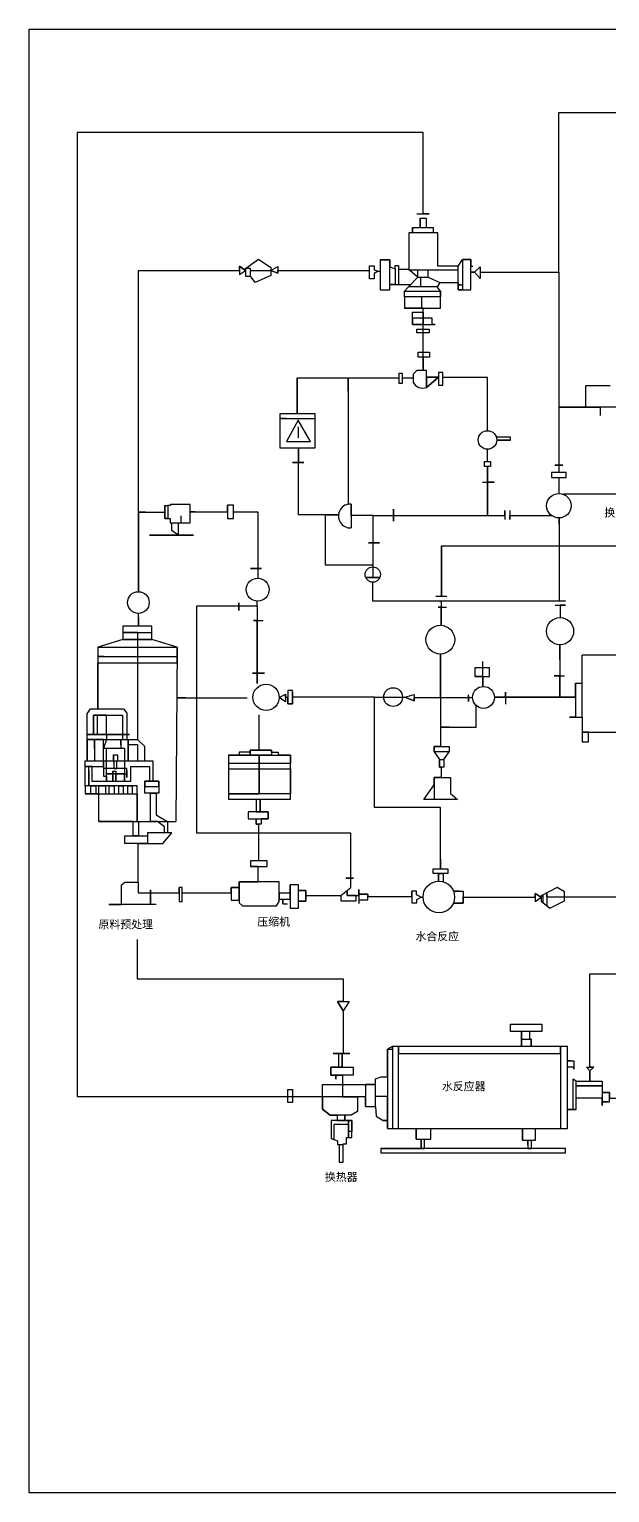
# Model space of a CAD drawing. Header units: millimetres. Extents: x 0 to 12.8, y 0 to 12.8.
# Drawn here: x 0 to 5.07, y 0 to 12.8 of the extents above; entities that cross this region are included whole.
import ezdxf

# ---------------------------------------------------------------- set-up
doc = ezdxf.new("R2010")
doc.units = ezdxf.units.MM
doc.styles.get("Standard").update_dxf_attribs({"font": 'arial.ttf'})
picture_1 = doc.add_image_def('image1.png', size_in_pixel=(1280, 1280))

# ---------------------------------------------------------------- blocks, each defined once
blk = doc.blocks.new('工艺流程图_原始照片')
image = blk.add_image(picture_1, insert=(0, 0), size_in_units=(12.8, 12.8))
image.dxf.flags = 15

msp = doc.modelspace()

# ---------------------------------------------------------------- linework, layer by layer
for p, q in [((4.628, 10.676), (4.628, 12.072)), ((4.628, 12.072), (10.697, 12.072)), ((3.443, 11.898), (0.417, 11.898)), ((0.417, 11.898), (0.417, 3.465)), ((3.443, 11.187), (3.443, 11.898)), ((3.388, 11.187), (3.494, 11.187)), ((3.416, 11.147), (3.416, 11.067)), ((3.416, 11.067), (3.416, 11.147)), ((3.416, 11.147), (3.469, 11.147)), ((3.494, 11.187), (3.443, 11.187)), ((3.469, 11.147), (3.469, 11.067)), ((3.57, 11.02), (3.318, 11.02)), ((3.318, 11.02), (3.318, 10.695)), ((3.349, 11.067), (3.349, 11.02)), ((3.349, 11.02), (3.349, 11.067)), ((3.349, 11.067), (3.528, 11.067)), ((3.528, 11.067), (3.528, 11.02)), ((3.57, 10.727), (3.57, 11.02)), ((1.889, 10.707), (2.002, 10.79)), ((2.002, 10.79), (2.112, 10.715)), ((3.065, 10.784), (3.065, 10.52)), ((3.15, 10.784), (3.065, 10.784)), ((3.065, 10.784), (3.15, 10.784)), ((3.15, 10.52), (3.15, 10.784)), ((3.15, 10.784), (3.15, 10.722)), ((3.747, 10.727), (3.785, 10.787)), ((3.785, 10.787), (3.785, 10.522)), ((3.857, 10.787), (3.785, 10.787)), ((3.785, 10.787), (3.857, 10.787)), ((3.857, 10.522), (3.857, 10.787)), ((3.857, 10.787), (3.857, 10.729)), ((0.955, 7.881), (0.955, 10.691)), ((0.955, 10.691), (1.838, 10.691)), ((1.838, 10.691), (1.838, 10.729)), ((1.838, 10.729), (1.838, 10.656)), ((1.889, 10.691), (1.838, 10.729)), ((1.838, 10.729), (1.889, 10.691)), ((1.838, 10.656), (1.889, 10.691)), ((1.889, 10.691), (1.889, 10.707)), ((1.889, 10.707), (1.889, 10.64)), ((1.934, 10.707), (1.889, 10.707)), ((1.889, 10.64), (1.934, 10.64)), ((1.934, 10.64), (1.934, 10.707)), ((1.934, 10.691), (2.112, 10.691)), ((1.973, 10.585), (1.934, 10.64)), ((2.112, 10.647), (1.973, 10.585)), ((2.112, 10.691), (2.171, 10.725)), ((2.112, 10.715), (2.112, 10.647)), ((2.171, 10.667), (2.112, 10.691)), ((2.112, 10.691), (2.171, 10.667)), ((2.171, 10.725), (2.171, 10.667)), ((2.171, 10.667), (2.171, 10.691)), ((2.171, 10.691), (2.974, 10.691)), ((2.974, 10.691), (2.974, 10.73)), ((2.974, 10.73), (3.013, 10.73)), ((2.974, 10.617), (2.974, 10.691)), ((3.013, 10.73), (3.013, 10.697)), ((3.013, 10.697), (3.05, 10.683)), ((3.05, 10.683), (3.013, 10.664)), ((3.013, 10.664), (3.013, 10.617)), ((3.05, 10.683), (3.065, 10.683)), ((3.15, 10.722), (3.196, 10.705)), ((3.196, 10.705), (3.196, 10.735)), ((3.196, 10.735), (3.227, 10.735)), ((3.196, 10.705), (3.196, 10.568)), ((3.227, 10.735), (3.227, 10.568)), ((3.314, 10.699), (3.227, 10.699)), ((3.227, 10.699), (3.227, 10.568)), ((3.394, 10.633), (3.314, 10.699)), ((3.315, 10.546), (3.394, 10.633)), ((3.318, 10.695), (3.747, 10.695)), ((3.394, 10.633), (3.394, 10.695)), ((3.394, 10.633), (3.487, 10.633)), ((3.421, 10.546), (3.421, 10.633)), ((3.487, 10.633), (3.487, 10.695)), ((3.487, 10.633), (3.587, 10.586)), ((3.747, 10.727), (3.57, 10.727)), ((3.747, 10.586), (3.747, 10.727)), ((3.857, 10.729), (3.877, 10.729)), ((3.89, 10.676), (3.857, 10.676)), ((3.857, 10.676), (3.89, 10.676)), ((3.89, 10.676), (3.941, 10.723)), ((3.941, 10.619), (3.89, 10.676)), ((3.941, 10.723), (3.941, 10.619)), ((3.941, 10.676), (4.628, 10.676)), ((4.628, 10.676), (4.628, 8.987)), ((3.013, 10.617), (2.974, 10.617)), ((3.065, 10.52), (3.15, 10.52)), ((3.196, 10.568), (3.15, 10.568)), ((3.15, 10.568), (3.237, 10.568)), ((3.227, 10.568), (3.335, 10.568)), ((3.315, 10.546), (3.28, 10.51)), ((3.28, 10.51), (3.315, 10.546)), ((3.28, 10.459), (3.28, 10.51)), ((3.28, 10.51), (3.594, 10.51)), ((3.563, 10.546), (3.315, 10.546)), ((3.563, 10.546), (3.421, 10.546)), ((3.587, 10.586), (3.563, 10.546)), ((3.594, 10.51), (3.563, 10.546)), ((3.587, 10.586), (3.747, 10.586)), ((3.594, 10.51), (3.594, 10.459)), ((3.594, 10.459), (3.594, 10.51)), ((3.747, 10.522), (3.747, 10.586)), ((3.747, 10.586), (3.747, 10.522)), ((3.769, 10.566), (3.747, 10.566)), ((3.747, 10.566), (3.785, 10.566)), ((3.785, 10.522), (3.747, 10.522)), ((3.747, 10.522), (3.857, 10.522)), ((3.594, 10.459), (3.28, 10.459)), ((3.28, 10.459), (3.28, 10.362)), ((3.429, 10.459), (3.28, 10.459)), ((3.429, 10.362), (3.429, 10.459)), ((3.594, 10.362), (3.594, 10.459)), ((3.443, 10.362), (3.28, 10.362)), ((3.28, 10.362), (3.594, 10.362)), ((3.28, 10.362), (3.429, 10.362)), ((3.35, 10.217), (3.35, 10.325)), ((3.35, 10.325), (3.443, 10.325)), ((3.521, 10.274), (3.35, 10.274)), ((3.35, 10.274), (3.35, 10.217)), ((3.443, 10.217), (3.443, 10.362)), ((3.443, 10.325), (3.443, 10.217)), ((3.521, 10.217), (3.521, 10.274)), ((3.35, 10.217), (3.397, 10.217)), ((3.397, 10.217), (3.35, 10.217)), ((3.443, 10.217), (3.385, 10.217)), ((3.385, 10.217), (3.547, 10.217)), ((3.387, 10.144), (3.387, 10.176)), ((3.387, 10.176), (3.494, 10.176)), ((3.443, 10.144), (3.387, 10.144)), ((3.443, 10.144), (3.443, 10.217)), ((3.443, 9.932), (3.443, 10.144)), ((3.494, 10.144), (3.443, 10.144)), ((3.494, 10.176), (3.494, 10.144)), ((3.547, 10.217), (3.521, 10.217)), ((3.397, 9.932), (3.397, 9.976)), ((3.397, 9.976), (3.496, 9.976)), ((3.443, 9.932), (3.397, 9.932)), ((3.443, 9.932), (3.443, 9.816)), ((3.443, 9.816), (3.443, 9.932)), ((3.496, 9.932), (3.443, 9.932)), ((3.496, 9.976), (3.496, 9.932)), ((2.341, 9.752), (2.341, 9.439)), ((2.341, 9.439), (2.341, 9.752)), ((2.341, 9.752), (3.231, 9.752)), ((2.787, 9.635), (2.787, 9.752)), ((2.787, 9.752), (2.787, 8.646)), ((3.231, 9.752), (3.231, 9.791)), ((3.231, 9.791), (3.258, 9.791)), ((3.231, 9.703), (3.231, 9.752)), ((3.258, 9.791), (3.258, 9.703)), ((3.258, 9.752), (3.355, 9.752)), ((3.388, 9.816), (3.355, 9.782)), ((3.355, 9.782), (3.355, 9.712)), ((3.47, 9.816), (3.388, 9.816)), ((3.47, 9.668), (3.47, 9.816)), ((3.575, 9.757), (3.47, 9.757)), ((3.47, 9.757), (3.47, 9.668)), ((3.47, 9.668), (3.575, 9.757)), ((3.575, 9.757), (3.47, 9.668)), ((3.482, 9.757), (3.575, 9.757)), ((3.614, 9.799), (3.575, 9.799)), ((3.575, 9.799), (3.575, 9.688)), ((3.614, 9.755), (3.614, 9.799)), ((4.004, 9.755), (3.614, 9.755)), ((3.614, 9.688), (3.614, 9.755)), ((4.004, 9.29), (4.004, 9.755)), ((3.258, 9.703), (3.231, 9.703)), ((3.575, 9.688), (3.614, 9.688)), ((4.864, 9.495), (4.864, 9.684)), ((4.864, 9.684), (5.075, 9.684)), ((4.864, 9.495), (4.628, 9.495)), ((4.628, 9.495), (4.864, 9.495)), ((5.154, 9.495), (4.864, 9.495)), ((4.864, 9.495), (4.988, 9.495)), ((4.988, 9.495), (4.988, 9.421)), ((2.193, 9.137), (2.193, 9.439)), ((2.193, 9.439), (2.496, 9.439)), ((2.244, 9.395), (2.193, 9.395)), ((2.193, 9.395), (2.496, 9.395)), ((2.35, 9.381), (2.247, 9.195)), ((2.457, 9.195), (2.35, 9.381)), ((2.496, 9.439), (2.496, 9.137)), ((2.35, 9.322), (2.35, 9.227)), ((4.204, 9.233), (4.081, 9.233)), ((4.204, 9.207), (4.204, 9.233)), ((2.352, 9.137), (2.193, 9.137)), ((2.247, 9.195), (2.457, 9.195)), ((2.352, 8.554), (2.352, 9.137)), ((2.352, 9.137), (2.352, 9.011)), ((2.352, 9.011), (2.352, 9.137)), ((2.496, 9.137), (2.352, 9.137)), ((4.004, 9.019), (4.004, 9.127)), ((4.204, 9.207), (4.085, 9.207)), ((4.085, 9.207), (4.204, 9.207)), ((2.352, 9.011), (2.3, 9.011)), ((2.3, 9.011), (2.4, 9.011)), ((2.4, 9.011), (2.352, 9.011)), ((3.978, 8.977), (3.978, 9.019)), ((3.978, 9.019), (4.029, 9.019)), ((4.004, 8.977), (3.978, 8.977)), ((4.004, 8.838), (4.004, 8.977)), ((4.004, 8.977), (4.004, 8.547)), ((4.004, 8.547), (4.004, 8.977)), ((4.029, 8.977), (4.004, 8.977)), ((4.029, 9.019), (4.029, 8.977)), ((4.628, 8.987), (4.593, 8.987)), ((4.593, 8.987), (4.661, 8.987)), ((4.661, 8.987), (4.628, 8.987)), ((4.628, 8.987), (4.628, 8.923)), ((3.961, 8.838), (4.062, 8.838)), ((4.062, 8.838), (4.004, 8.838)), ((4.628, 8.923), (4.562, 8.923)), ((4.562, 8.923), (4.562, 8.881)), ((4.562, 8.881), (4.691, 8.881)), ((4.691, 8.923), (4.628, 8.923)), ((4.628, 8.881), (4.628, 8.74)), ((4.691, 8.881), (4.691, 8.923)), ((5.168, 8.733), (4.667, 8.733)), ((0.955, 8.584), (0.955, 7.881)), ((1.015, 8.576), (0.955, 8.576)), ((0.955, 8.576), (1.184, 8.576)), ((1.184, 8.576), (1.184, 8.635)), ((1.184, 8.635), (1.184, 8.52)), ((1.184, 8.52), (1.184, 8.635)), ((1.184, 8.635), (1.211, 8.635)), ((1.211, 8.635), (1.211, 8.52)), ((1.233, 8.635), (1.211, 8.635)), ((1.405, 8.642), (1.233, 8.642)), ((1.233, 8.642), (1.233, 8.635)), ((1.405, 8.484), (1.405, 8.642)), ((1.45, 8.578), (1.405, 8.578)), ((1.405, 8.578), (1.733, 8.578)), ((1.733, 8.578), (1.733, 8.639)), ((1.733, 8.639), (1.733, 8.52)), ((1.784, 8.639), (1.733, 8.639)), ((1.784, 8.52), (1.784, 8.639)), ((1.784, 8.578), (1.996, 8.578)), ((1.996, 8.578), (1.996, 8.083)), ((2.814, 8.547), (2.814, 8.647)), ((2.814, 8.647), (2.814, 8.438)), ((3.184, 8.547), (3.184, 8.602)), ((3.184, 8.602), (3.184, 8.497)), ((4.155, 8.547), (4.155, 8.592)), ((4.155, 8.592), (4.155, 8.512)), ((4.198, 8.592), (4.198, 8.512)), ((1.211, 8.52), (1.184, 8.52)), ((1.184, 8.52), (1.23, 8.52)), ((1.23, 8.52), (1.23, 8.484)), ((1.23, 8.484), (1.301, 8.484)), ((1.247, 8.415), (1.247, 8.484)), ((1.301, 8.484), (1.301, 8.375)), ((1.301, 8.484), (1.405, 8.484)), ((1.325, 8.544), (1.325, 8.484)), ((1.733, 8.52), (1.784, 8.52)), ((2.596, 8.554), (2.352, 8.554)), ((2.702, 8.554), (2.586, 8.554)), ((2.586, 8.554), (2.586, 8.117)), ((2.596, 8.554), (2.702, 8.554)), ((3.005, 8.547), (2.814, 8.547)), ((3.005, 8.307), (3.005, 8.547)), ((3.005, 8.547), (3.184, 8.547)), ((3.184, 8.497), (3.184, 8.547)), ((3.184, 8.547), (4.155, 8.547)), ((4.198, 8.512), (4.198, 8.547)), ((4.198, 8.547), (4.538, 8.547)), ((4.538, 8.547), (4.564, 8.547)), ((4.629, 8.471), (4.629, 8.526)), ((4.629, 8.526), (4.629, 7.801)), ((1.301, 8.375), (1.051, 8.375)), ((1.051, 8.375), (1.434, 8.375)), ((1.301, 8.375), (1.247, 8.415)), ((1.434, 8.375), (1.301, 8.375)), ((3.005, 8.307), (2.965, 8.307)), ((2.965, 8.307), (3.061, 8.307)), ((3.005, 8.005), (3.005, 8.307)), ((3.061, 8.307), (3.005, 8.307)), ((3.601, 8.283), (3.601, 7.843)), ((3.601, 7.843), (3.601, 8.283)), ((3.601, 8.283), (4.629, 8.283)), ((4.629, 8.283), (6.406, 8.283)), ((1.996, 8.083), (1.933, 8.083)), ((1.933, 8.083), (2.029, 8.083)), ((2.029, 8.083), (1.996, 8.083)), ((1.996, 8.083), (1.996, 8)), ((2.586, 8.117), (3.005, 8.117)), ((3.005, 8.005), (2.941, 8.005)), ((2.941, 8.005), (3.064, 8.005)), ((3.002, 7.798), (3.002, 7.964)), ((3.064, 8.005), (3.005, 8.005)), ((3.554, 7.843), (3.65, 7.843)), ((0.953, 7.578), (0.953, 7.691)), ((1.464, 5.768), (1.464, 7.757)), ((1.464, 7.757), (1.832, 7.757)), ((1.832, 7.757), (1.832, 7.783)), ((1.832, 7.783), (1.832, 7.715)), ((1.832, 7.715), (1.832, 7.757)), ((1.832, 7.757), (1.991, 7.757)), ((1.991, 7.757), (1.991, 7.8)), ((1.991, 7.757), (1.991, 7.078)), ((3.599, 7.798), (3.002, 7.798)), ((3.599, 7.746), (3.574, 7.746)), ((3.574, 7.746), (3.646, 7.746)), ((3.588, 7.794), (3.599, 7.798)), ((4.686, 7.801), (3.599, 7.798)), ((3.599, 7.798), (4.629, 7.801)), ((3.599, 7.798), (3.599, 7.587)), ((3.599, 7.587), (3.599, 7.746)), ((4.596, 7.762), (4.686, 7.762)), ((4.629, 7.801), (4.686, 7.801)), ((4.686, 7.762), (4.638, 7.762)), ((4.638, 7.762), (4.638, 7.654)), ((1.072, 7.578), (0.816, 7.578)), ((0.816, 7.578), (0.816, 7.523)), ((0.953, 7.654), (0.953, 7.578)), ((1.072, 7.523), (1.072, 7.578)), ((1.991, 7.628), (1.96, 7.628)), ((1.96, 7.628), (2.043, 7.628)), ((1.991, 7.167), (1.991, 7.628)), ((3.599, 7.587), (3.599, 7.587)), ((0.816, 7.462), (0.6, 7.396)), ((0.949, 7.523), (0.816, 7.523)), ((0.816, 7.523), (1.072, 7.523)), ((0.816, 7.523), (0.816, 7.462)), ((0.816, 7.462), (1.072, 7.462)), ((1.072, 7.462), (0.816, 7.462)), ((0.949, 6.586), (0.949, 7.523)), ((1.072, 7.462), (1.072, 7.523)), ((1.293, 7.396), (1.072, 7.462)), ((0.6, 7.396), (1.293, 7.396)), ((0.6, 7.396), (0.6, 6.857)), ((0.651, 7.313), (0.6, 7.313)), ((0.6, 7.313), (1.292, 7.313)), ((1.293, 7.396), (1.281, 5.872)), ((1.293, 7.258), (1.293, 7.396)), ((3.592, 6.956), (3.592, 7.336)), ((3.592, 7.336), (3.592, 6.528)), ((4.636, 7.287), (4.636, 7.416)), ((4.636, 7.416), (4.636, 6.957)), ((4.832, 6.784), (4.832, 7.326)), ((5.144, 7.326), (4.832, 7.326)), ((0.6, 6.857), (0.6, 7.258)), ((0.6, 7.258), (1.293, 7.258)), ((4.022, 7.215), (3.892, 7.215)), ((3.892, 7.215), (3.892, 7.138)), ((3.964, 7.138), (3.964, 7.269)), ((4.022, 7.138), (4.022, 7.215)), ((1.991, 7.167), (1.95, 7.167)), ((1.95, 7.167), (2.054, 7.167)), ((1.991, 7.078), (1.991, 7.167)), ((2.054, 7.167), (1.991, 7.167)), ((3.964, 7.138), (3.892, 7.138)), ((3.892, 7.138), (4.022, 7.138)), ((3.892, 7.138), (3.964, 7.138)), ((3.964, 7.138), (3.964, 7.052)), ((3.964, 7.052), (3.964, 7.138)), ((4.636, 7.145), (4.588, 7.145)), ((4.588, 7.145), (4.678, 7.145)), ((4.636, 6.957), (4.636, 7.145)), ((4.773, 6.957), (4.773, 7.08)), ((4.773, 7.08), (4.773, 6.784)), ((4.773, 7.08), (4.832, 7.08)), ((1.369, 6.952), (1.289, 6.952)), ((1.289, 6.952), (1.903, 6.952)), ((2.184, 6.954), (2.238, 6.985)), ((2.238, 6.918), (2.184, 6.954)), ((2.238, 6.954), (2.238, 6.985)), ((2.238, 6.985), (2.238, 6.918)), ((2.259, 6.954), (2.238, 6.954)), ((2.3, 7.016), (2.259, 7.016)), ((2.259, 7.016), (2.259, 6.899)), ((2.259, 6.899), (2.259, 6.954)), ((2.3, 6.899), (2.3, 7.016)), ((2.3, 6.959), (2.3, 7.003)), ((2.3, 7.003), (2.3, 6.899)), ((3.017, 6.959), (2.3, 6.959)), ((3.017, 5.993), (3.017, 6.959)), ((3.017, 6.959), (3.283, 6.959)), ((3.283, 6.959), (3.362, 6.983)), ((3.362, 6.925), (3.283, 6.959)), ((3.283, 6.959), (3.362, 6.925)), ((3.362, 6.983), (3.362, 6.925)), ((3.362, 6.925), (3.362, 6.956)), ((3.362, 6.956), (3.592, 6.956)), ((3.592, 6.956), (3.873, 6.956)), ((3.837, 6.92), (3.837, 6.978)), ((3.837, 6.969), (3.837, 6.92)), ((4.161, 6.957), (4.065, 6.957)), ((4.065, 6.957), (4.773, 6.957)), ((4.161, 6.957), (4.161, 7.001)), ((4.161, 7.001), (4.161, 6.898)), ((4.773, 6.957), (4.161, 6.957)), ((0.506, 6.813), (0.534, 6.857)), ((0.506, 6.401), (0.506, 6.813)), ((0.534, 6.857), (0.823, 6.857)), ((0.674, 6.8), (0.562, 6.8)), ((0.562, 6.8), (0.562, 6.632)), ((0.562, 6.632), (0.562, 6.8)), ((0.562, 6.8), (0.815, 6.8)), ((0.596, 6.632), (0.596, 6.8)), ((0.674, 6.632), (0.674, 6.8)), ((0.815, 6.8), (0.815, 6.632)), ((0.823, 6.857), (0.851, 6.818)), ((0.851, 6.818), (0.851, 6.632)), ((2.005, 6.803), (2.005, 6.495)), ((2.259, 6.899), (2.3, 6.899)), ((2.3, 6.899), (2.259, 6.899)), ((3.904, 6.695), (3.904, 6.885)), ((4.773, 6.784), (4.72, 6.784)), ((4.72, 6.784), (4.832, 6.784)), ((4.832, 6.784), (4.832, 6.567)), ((3.673, 6.695), (3.592, 6.695)), ((3.592, 6.695), (3.904, 6.695)), ((0.851, 6.632), (0.506, 6.632)), ((0.506, 6.632), (0.877, 6.632)), ((0.506, 6.592), (0.506, 6.401)), ((0.649, 6.587), (0.506, 6.587)), ((0.506, 6.587), (0.949, 6.587)), ((0.569, 6.51), (0.569, 6.587)), ((0.569, 6.587), (0.569, 6.401)), ((0.815, 6.632), (0.596, 6.632)), ((0.674, 6.587), (0.649, 6.512)), ((0.649, 6.512), (0.649, 6.587)), ((0.877, 6.632), (0.674, 6.632)), ((0.674, 6.632), (0.674, 6.587)), ((0.674, 6.587), (0.674, 6.587)), ((0.799, 6.54), (0.799, 6.587)), ((0.799, 6.587), (0.799, 6.512)), ((0.815, 6.632), (0.815, 6.587)), ((0.851, 6.632), (0.851, 6.587)), ((0.865, 6.578), (0.865, 6.587)), ((0.865, 6.401), (0.865, 6.578)), ((0.865, 6.578), (0.865, 6.545)), ((0.865, 6.545), (0.865, 6.401)), ((0.865, 6.545), (0.945, 6.545)), ((0.945, 6.545), (0.945, 6.401)), ((1.009, 6.528), (0.949, 6.586)), ((4.887, 6.651), (4.832, 6.651)), ((4.832, 6.651), (5.144, 6.651)), ((4.832, 6.567), (4.887, 6.567)), ((4.887, 6.567), (4.887, 6.651)), ((0.489, 6.182), (0.489, 6.401)), ((0.489, 6.401), (1.081, 6.401)), ((0.649, 6.401), (0.649, 6.512)), ((0.649, 6.512), (0.682, 6.512)), ((0.649, 6.353), (0.649, 6.401)), ((0.649, 6.401), (0.649, 6.268)), ((0.675, 6.221), (0.675, 6.512)), ((0.675, 6.512), (0.832, 6.512)), ((0.735, 6.453), (0.735, 6.401)), ((0.735, 6.401), (0.735, 6.453)), ((0.735, 6.453), (0.772, 6.453)), ((0.74, 6.383), (0.74, 6.401)), ((0.74, 6.401), (0.74, 6.333)), ((0.764, 6.333), (0.764, 6.401)), ((0.772, 6.453), (0.772, 6.401)), ((0.832, 6.512), (0.832, 6.221)), ((0.945, 6.401), (1.009, 6.401)), ((1.009, 6.401), (1.009, 6.528)), ((1.081, 6.401), (1.081, 6.223)), ((2.117, 6.452), (1.741, 6.452)), ((1.741, 6.452), (2.282, 6.452)), ((1.834, 6.452), (1.741, 6.452)), ((1.741, 6.452), (1.741, 6.066)), ((1.93, 6.476), (1.834, 6.476)), ((1.834, 6.476), (1.834, 6.452)), ((2.005, 6.495), (1.93, 6.495)), ((1.93, 6.495), (1.93, 6.452)), ((1.93, 6.452), (1.93, 6.495)), ((1.93, 6.495), (2.117, 6.495)), ((2.117, 6.495), (1.93, 6.495)), ((1.93, 6.495), (1.93, 6.476)), ((2.008, 6.112), (2.008, 6.452)), ((2.008, 6.452), (2.008, 6.112)), ((2.117, 6.495), (2.117, 6.452)), ((2.117, 6.475), (2.117, 6.495)), ((2.178, 6.475), (2.117, 6.475)), ((2.178, 6.452), (2.178, 6.475)), ((2.282, 6.452), (2.178, 6.452)), ((2.282, 6.066), (2.282, 6.452)), ((2.282, 6.452), (2.282, 6.379)), ((3.592, 6.528), (3.539, 6.528)), ((3.539, 6.528), (3.67, 6.528)), ((3.539, 6.479), (3.539, 6.528)), ((3.539, 6.528), (3.539, 6.479)), ((3.67, 6.479), (3.539, 6.479)), ((3.539, 6.479), (3.584, 6.414)), ((3.584, 6.414), (3.622, 6.414)), ((3.584, 6.347), (3.584, 6.414)), ((3.584, 6.414), (3.584, 6.347)), ((3.622, 6.414), (3.67, 6.479)), ((3.622, 6.414), (3.622, 6.347)), ((3.67, 6.528), (3.67, 6.479)), ((0.55, 6.353), (0.489, 6.353)), ((0.489, 6.353), (0.649, 6.353)), ((0.52, 6.182), (0.52, 6.353)), ((0.52, 6.321), (0.52, 6.182)), ((0.55, 6.221), (0.55, 6.353)), ((0.853, 6.333), (0.649, 6.333)), ((0.832, 6.289), (0.675, 6.289)), ((0.675, 6.289), (0.729, 6.289)), ((0.729, 6.289), (0.729, 6.311)), ((0.729, 6.311), (0.729, 6.221)), ((0.729, 6.221), (0.729, 6.311)), ((0.729, 6.311), (0.756, 6.311)), ((0.74, 6.333), (0.764, 6.333)), ((0.756, 6.311), (0.756, 6.221)), ((0.756, 6.221), (0.756, 6.289)), ((0.756, 6.289), (0.832, 6.289)), ((0.832, 6.221), (0.832, 6.289)), ((0.832, 6.289), (0.853, 6.289)), ((0.853, 6.257), (0.853, 6.333)), ((0.853, 6.289), (0.853, 6.317)), ((0.853, 6.317), (0.853, 6.257)), ((1.053, 6.35), (0.884, 6.35)), ((0.884, 6.35), (0.884, 6.221)), ((1.053, 6.223), (1.053, 6.35)), ((2.282, 6.379), (1.741, 6.379)), ((1.741, 6.379), (1.741, 6.332)), ((1.741, 6.332), (2.282, 6.332)), ((2.282, 6.332), (2.282, 6.112)), ((3.622, 6.347), (3.584, 6.347)), ((3.584, 6.347), (3.599, 6.347)), ((3.599, 6.347), (3.599, 6.257)), ((0.943, 6.182), (0.489, 6.182)), ((0.489, 6.182), (0.489, 6.112)), ((0.537, 6.112), (0.537, 6.182)), ((0.537, 6.182), (0.582, 6.182)), ((0.884, 6.221), (0.55, 6.221)), ((0.582, 6.182), (0.582, 6.112)), ((0.608, 6.112), (0.608, 6.182)), ((0.608, 6.182), (0.667, 6.182)), ((0.649, 6.268), (0.675, 6.268)), ((0.667, 6.182), (0.667, 6.119)), ((0.675, 6.268), (0.675, 6.221)), ((0.698, 6.112), (0.698, 6.182)), ((0.698, 6.182), (0.741, 6.182)), ((0.741, 6.182), (0.741, 6.112)), ((0.781, 6.112), (0.781, 6.182)), ((0.781, 6.182), (0.82, 6.182)), ((0.82, 6.182), (0.82, 6.112)), ((0.861, 6.112), (0.861, 6.182)), ((0.861, 6.182), (0.9, 6.182)), ((0.9, 6.182), (0.9, 6.112)), ((0.943, 5.872), (0.943, 6.182)), ((1.01, 6.12), (1.01, 6.223)), ((1.01, 6.223), (1.02, 6.223)), ((1.02, 6.223), (1.01, 6.223)), ((1.01, 6.223), (1.01, 6.178)), ((1.01, 6.178), (1.133, 6.178)), ((1.081, 6.223), (1.02, 6.223)), ((1.02, 6.223), (1.133, 6.223)), ((1.133, 6.223), (1.053, 6.223)), ((1.133, 6.223), (1.133, 6.12)), ((1.133, 6.178), (1.133, 6.223)), ((3.449, 6.062), (3.537, 6.192)), ((3.599, 6.257), (3.537, 6.257)), ((3.537, 6.257), (3.682, 6.257)), ((3.537, 6.192), (3.537, 6.257)), ((3.537, 6.257), (3.537, 6.062)), ((3.682, 6.257), (3.682, 6.117)), ((0.608, 6.112), (0.489, 6.112)), ((0.489, 6.112), (0.943, 6.112)), ((0.489, 6.112), (0.537, 6.112)), ((0.582, 6.112), (0.608, 6.112)), ((0.608, 5.872), (0.608, 6.112)), ((0.667, 6.119), (0.667, 6.112)), ((0.667, 6.112), (0.698, 6.112)), ((0.741, 6.112), (0.781, 6.112)), ((0.82, 6.112), (0.861, 6.112)), ((0.943, 6.112), (0.943, 5.872)), ((1.109, 6.12), (1.01, 6.12)), ((1.06, 5.872), (1.06, 6.12)), ((1.06, 6.12), (1.109, 6.12)), ((1.133, 6.12), (1.109, 6.12)), ((1.109, 6.12), (1.109, 5.928)), ((2.282, 6.112), (1.741, 6.112)), ((1.741, 6.112), (2.008, 6.112)), ((2.008, 6.112), (1.741, 6.112)), ((1.741, 6.112), (1.741, 6.066)), ((1.741, 6.066), (2.282, 6.066)), ((1.741, 6.066), (1.984, 6.066)), ((1.984, 6.066), (1.984, 5.956)), ((2.017, 5.956), (2.017, 6.066)), ((2.017, 6.066), (2.017, 5.956)), ((3.741, 6.062), (3.449, 6.062)), ((3.682, 6.117), (3.741, 6.062)), ((1.109, 5.928), (1.182, 5.886)), ((2.017, 5.956), (1.914, 5.956)), ((1.914, 5.956), (1.914, 5.893)), ((1.914, 5.893), (2.088, 5.893)), ((1.984, 5.956), (2.017, 5.956)), ((1.984, 5.847), (1.984, 5.893)), ((1.984, 5.893), (1.984, 5.847)), ((2.088, 5.956), (2.017, 5.956)), ((2.017, 5.956), (2.088, 5.956)), ((2.088, 5.893), (2.027, 5.893)), ((2.027, 5.893), (2.027, 5.847)), ((2.088, 5.893), (2.088, 5.956)), ((2.088, 5.956), (2.088, 5.893)), ((3.592, 5.993), (3.017, 5.993)), ((3.592, 5.458), (3.592, 5.993)), ((0.909, 5.872), (0.608, 5.872)), ((0.608, 5.872), (1.281, 5.872)), ((0.909, 5.745), (0.909, 5.872)), ((0.955, 5.872), (0.955, 5.745)), ((1.246, 5.771), (1.032, 5.771)), ((1.032, 5.771), (1.032, 5.745)), ((1.121, 5.872), (1.06, 5.872)), ((1.136, 5.86), (1.121, 5.872)), ((1.181, 5.825), (1.136, 5.86)), ((1.167, 5.677), (1.246, 5.771)), ((1.181, 5.771), (1.181, 5.825)), ((1.207, 5.771), (1.181, 5.771)), ((1.182, 5.886), (1.207, 5.872)), ((1.207, 5.872), (1.207, 5.771)), ((2.809, 5.768), (1.464, 5.768)), ((2.027, 5.847), (1.984, 5.847)), ((1.984, 5.847), (2.004, 5.847)), ((2.004, 5.847), (2.004, 5.528)), ((2.809, 5.374), (2.809, 5.768)), ((0.834, 5.677), (0.834, 5.745)), ((0.834, 5.745), (1.032, 5.745)), ((0.951, 5.677), (0.834, 5.677)), ((0.955, 5.745), (0.909, 5.745)), ((0.951, 5.341), (0.951, 5.677)), ((1.032, 5.677), (0.951, 5.677)), ((0.951, 5.677), (1.167, 5.677)), ((1.032, 5.745), (1.032, 5.677)), ((2.078, 5.528), (1.934, 5.528)), ((1.934, 5.528), (1.934, 5.478)), ((2.078, 5.478), (2.078, 5.528)), ((3.592, 5.542), (3.592, 5.458)), ((2, 5.478), (1.934, 5.478)), ((1.934, 5.478), (2.078, 5.478)), ((2, 5.342), (2, 5.478)), ((3.53, 5.416), (3.53, 5.458)), ((3.53, 5.458), (3.658, 5.458)), ((3.575, 5.416), (3.53, 5.416)), ((3.658, 5.416), (3.575, 5.416)), ((3.575, 5.416), (3.575, 5.348)), ((3.575, 5.348), (3.575, 5.416)), ((3.575, 5.416), (3.617, 5.416)), ((3.617, 5.416), (3.617, 5.343)), ((3.658, 5.458), (3.658, 5.416)), ((0.806, 5.317), (0.835, 5.341)), ((0.806, 5.146), (0.806, 5.317)), ((0.835, 5.341), (0.951, 5.341)), ((0.951, 5.341), (0.951, 5.246)), ((1.06, 5.246), (1.06, 5.273)), ((1.06, 5.273), (1.06, 5.146)), ((1.31, 5.246), (1.31, 5.293)), ((1.31, 5.293), (1.31, 5.17)), ((1.336, 5.293), (1.31, 5.293)), ((1.336, 5.17), (1.336, 5.293)), ((1.763, 5.246), (1.763, 5.295)), ((1.763, 5.295), (1.763, 5.182)), ((1.835, 5.295), (1.763, 5.295)), ((1.763, 5.295), (1.835, 5.295)), ((1.835, 5.295), (1.835, 5.342)), ((1.835, 5.342), (1.835, 5.16)), ((2.183, 5.342), (1.835, 5.342)), ((1.835, 5.342), (2, 5.342)), ((1.835, 5.182), (1.835, 5.295)), ((2.183, 5.171), (2.183, 5.342)), ((2.281, 5.192), (2.281, 5.318)), ((2.281, 5.318), (2.281, 5.114)), ((2.353, 5.318), (2.281, 5.318)), ((2.353, 5.114), (2.353, 5.318)), ((2.417, 5.267), (2.353, 5.267)), ((2.353, 5.267), (2.417, 5.267)), ((2.417, 5.223), (2.417, 5.267)), ((2.417, 5.267), (2.417, 5.174)), ((2.722, 5.223), (2.809, 5.295)), ((2.809, 5.374), (2.766, 5.374)), ((2.766, 5.374), (2.832, 5.374)), ((2.778, 5.225), (2.778, 5.269)), ((2.778, 5.269), (2.778, 5.225)), ((2.809, 5.295), (2.809, 5.374)), ((2.832, 5.374), (2.809, 5.374)), ((2.879, 5.225), (2.879, 5.275)), ((2.879, 5.275), (2.879, 5.153)), ((3.344, 5.214), (3.344, 5.261)), ((3.344, 5.261), (3.344, 5.16)), ((3.384, 5.261), (3.344, 5.261)), ((3.384, 5.23), (3.384, 5.261)), ((3.759, 5.262), (3.707, 5.262)), ((3.707, 5.262), (3.791, 5.262)), ((3.791, 5.262), (3.791, 5.156)), ((4.612, 5.295), (4.474, 5.221)), ((4.677, 5.256), (4.612, 5.295)), ((4.677, 5.176), (4.677, 5.256)), ((1.11, 5.146), (0.694, 5.146)), ((0.694, 5.146), (0.806, 5.146)), ((0.951, 5.246), (1.06, 5.246)), ((1.06, 5.146), (1.06, 5.246)), ((1.06, 5.246), (1.31, 5.246)), ((1.31, 5.17), (1.336, 5.17)), ((1.336, 5.246), (1.763, 5.246)), ((1.763, 5.182), (1.835, 5.182)), ((1.835, 5.16), (1.864, 5.134)), ((1.864, 5.134), (2.159, 5.134)), ((2.159, 5.134), (2.183, 5.171)), ((2.281, 5.245), (2.183, 5.245)), ((2.183, 5.245), (2.183, 5.192)), ((2.183, 5.192), (2.281, 5.192)), ((2.215, 5.152), (2.215, 5.192)), ((2.215, 5.192), (2.215, 5.152)), ((2.215, 5.152), (2.257, 5.152)), ((2.417, 5.174), (2.353, 5.174)), ((2.353, 5.174), (2.417, 5.174)), ((2.417, 5.174), (2.417, 5.223)), ((2.417, 5.223), (2.722, 5.223)), ((2.722, 5.223), (2.722, 5.176)), ((2.722, 5.176), (2.857, 5.176)), ((2.857, 5.225), (2.778, 5.225)), ((2.778, 5.225), (2.857, 5.225)), ((2.857, 5.176), (2.857, 5.225)), ((2.857, 5.225), (2.879, 5.225)), ((2.957, 5.236), (2.879, 5.236)), ((2.879, 5.236), (2.957, 5.236)), ((2.879, 5.153), (2.886, 5.185)), ((2.886, 5.185), (2.957, 5.185)), ((2.957, 5.185), (2.957, 5.236)), ((2.957, 5.236), (2.957, 5.214)), ((2.957, 5.214), (3.344, 5.214)), ((3.344, 5.16), (3.387, 5.16)), ((3.423, 5.21), (3.384, 5.23)), ((3.387, 5.19), (3.423, 5.21)), ((3.387, 5.16), (3.387, 5.19)), ((3.423, 5.21), (3.441, 5.21)), ((3.791, 5.156), (3.706, 5.156)), ((3.706, 5.156), (3.791, 5.156)), ((3.791, 5.156), (3.791, 5.21)), ((3.791, 5.21), (4.422, 5.21)), ((4.422, 5.21), (4.422, 5.242)), ((4.422, 5.242), (4.422, 5.172)), ((4.474, 5.21), (4.422, 5.242)), ((4.422, 5.242), (4.474, 5.21)), ((4.422, 5.172), (4.474, 5.21)), ((4.474, 5.21), (4.474, 5.221)), ((4.474, 5.221), (4.474, 5.175)), ((4.474, 5.221), (4.489, 5.221)), ((4.474, 5.175), (4.548, 5.113)), ((4.489, 5.221), (4.489, 5.229)), ((4.489, 5.229), (4.489, 5.162)), ((4.522, 5.211), (4.522, 5.247)), ((4.522, 5.247), (4.522, 5.135)), ((4.522, 5.211), (4.677, 5.211)), ((4.548, 5.113), (4.677, 5.176)), ((4.677, 5.211), (6.172, 5.211)), ((2.281, 5.114), (2.353, 5.114)), ((0.944, 4.838), (0.944, 4.495)), ((0.944, 4.495), (2.744, 4.495)), ((2.744, 4.495), (2.744, 4.296)), ((4.897, 3.721), (4.897, 4.538)), ((4.897, 4.538), (7.712, 4.538)), ((2.744, 4.296), (2.694, 4.296)), ((2.694, 4.296), (2.794, 4.296)), ((2.744, 4.214), (2.694, 4.296)), ((2.694, 4.296), (2.744, 4.214)), ((2.794, 4.296), (2.744, 4.214)), ((2.744, 4.214), (2.744, 3.843)), ((4.206, 4.033), (4.206, 4.097)), ((4.206, 4.097), (4.478, 4.097)), ((4.478, 4.097), (4.478, 4.033)), ((4.301, 4.033), (4.206, 4.033)), ((4.375, 4.033), (4.301, 4.033)), ((4.301, 4.033), (4.301, 3.967)), ((4.301, 3.967), (4.301, 4.033)), ((4.375, 3.967), (4.375, 4.033)), ((4.478, 4.033), (4.375, 4.033)), ((2.744, 3.843), (2.656, 3.843)), ((2.656, 3.843), (2.801, 3.843)), ((2.801, 3.843), (2.703, 3.843)), ((2.703, 3.843), (2.703, 3.723)), ((2.734, 3.723), (2.734, 3.843)), ((2.734, 3.843), (2.734, 3.723)), ((3.17, 3.903), (3.129, 3.881)), ((3.129, 3.638), (3.129, 3.881)), ((3.129, 3.881), (3.129, 3.186)), ((3.129, 3.881), (3.175, 3.881)), ((4.703, 3.903), (3.17, 3.903)), ((3.175, 3.881), (3.175, 3.903)), ((3.175, 3.903), (3.175, 3.186)), ((3.225, 3.186), (3.225, 3.903)), ((3.225, 3.903), (3.225, 3.841)), ((3.225, 3.841), (4.643, 3.841)), ((4.301, 3.967), (4.301, 3.903)), ((4.301, 3.903), (4.301, 3.967)), ((4.301, 3.967), (4.387, 3.967)), ((4.387, 3.967), (4.375, 3.967)), ((4.387, 3.967), (4.387, 3.903)), ((4.387, 3.903), (4.387, 3.967)), ((4.643, 3.841), (4.643, 3.903)), ((4.643, 3.903), (4.643, 3.186)), ((4.703, 3.186), (4.703, 3.903)), ((2.734, 3.723), (2.636, 3.723)), ((2.636, 3.723), (2.831, 3.723)), ((2.636, 3.651), (2.636, 3.723)), ((2.636, 3.723), (2.636, 3.651)), ((2.703, 3.723), (2.734, 3.723)), ((2.831, 3.723), (2.831, 3.651)), ((4.729, 3.778), (4.703, 3.778)), ((4.703, 3.778), (4.758, 3.778)), ((4.758, 3.723), (4.703, 3.723)), ((4.758, 3.778), (4.758, 3.706)), ((4.758, 3.706), (4.758, 3.723)), ((4.899, 3.691), (4.868, 3.721)), ((4.868, 3.721), (4.933, 3.721)), ((4.933, 3.721), (4.897, 3.721)), ((4.933, 3.721), (4.899, 3.691)), ((4.899, 3.691), (4.933, 3.721)), ((2.831, 3.651), (2.636, 3.651)), ((2.636, 3.651), (2.68, 3.651)), ((2.68, 3.651), (2.68, 3.618)), ((2.68, 3.618), (2.68, 3.651)), ((2.68, 3.651), (2.736, 3.651)), ((2.736, 3.651), (2.736, 3.463)), ((3.024, 3.619), (3.075, 3.638)), ((3.024, 3.571), (3.024, 3.619)), ((3.075, 3.638), (3.129, 3.638)), ((4.779, 3.599), (4.749, 3.618)), ((4.749, 3.618), (4.749, 3.351)), ((4.779, 3.351), (4.779, 3.599)), ((4.779, 3.599), (5.007, 3.599)), ((4.779, 3.56), (4.779, 3.599)), ((4.899, 3.691), (4.899, 3.599)), ((4.899, 3.599), (4.899, 3.691)), ((5.007, 3.599), (5.007, 3.386)), ((0.417, 3.465), (2.258, 3.465)), ((2.258, 3.465), (2.258, 3.528)), ((2.258, 3.528), (2.299, 3.528)), ((2.258, 3.412), (2.258, 3.465)), ((2.258, 3.465), (2.561, 3.465)), ((2.299, 3.528), (2.299, 3.412)), ((2.561, 3.463), (2.561, 3.571)), ((2.561, 3.571), (2.938, 3.571)), ((2.736, 3.463), (2.561, 3.463)), ((2.561, 3.354), (2.561, 3.463)), ((2.561, 3.463), (2.561, 3.354)), ((2.938, 3.463), (2.736, 3.463)), ((2.736, 3.463), (2.869, 3.463)), ((2.869, 3.463), (2.869, 3.334)), ((2.938, 3.571), (2.938, 3.377)), ((3.024, 3.571), (2.938, 3.571)), ((2.938, 3.571), (3.024, 3.571)), ((2.938, 3.377), (2.938, 3.463)), ((3.024, 3.377), (3.024, 3.571)), ((3.129, 3.466), (3.024, 3.466)), ((3.129, 3.255), (3.129, 3.466)), ((4.779, 3.45), (4.779, 3.56)), ((4.779, 3.56), (5.007, 3.56)), ((5.007, 3.56), (4.779, 3.56)), ((5.069, 3.502), (5.007, 3.502)), ((5.007, 3.502), (5.069, 3.502)), ((5.069, 3.419), (5.069, 3.502)), ((5.069, 3.502), (5.069, 3.45)), ((2.299, 3.412), (2.258, 3.412)), ((2.629, 3.303), (2.561, 3.354)), ((2.561, 3.354), (2.629, 3.303)), ((2.869, 3.334), (2.814, 3.303)), ((2.938, 3.377), (3.024, 3.377)), ((3.024, 3.377), (3.031, 3.294)), ((4.779, 3.351), (4.703, 3.351)), ((4.703, 3.351), (4.779, 3.351)), ((5.007, 3.45), (4.779, 3.45)), ((5.007, 3.386), (5.007, 3.45)), ((5.052, 3.419), (5.007, 3.419)), ((5.007, 3.419), (5.069, 3.419)), ((5.069, 3.45), (5.331, 3.45)), ((2.814, 3.303), (2.629, 3.303)), ((2.629, 3.303), (2.691, 3.303)), ((2.757, 3.255), (2.637, 3.255)), ((2.637, 3.255), (2.637, 3.097)), ((2.79, 3.22), (2.662, 3.22)), ((2.662, 3.22), (2.662, 3.088)), ((2.691, 3.303), (2.691, 3.255)), ((2.691, 3.255), (2.819, 3.255)), ((2.757, 3.255), (2.757, 3.303)), ((2.757, 3.303), (2.757, 3.255)), ((2.819, 3.255), (2.757, 3.255)), ((2.79, 3.159), (2.79, 3.255)), ((2.79, 3.255), (2.79, 3.107)), ((2.79, 3.107), (2.79, 3.22)), ((2.819, 3.107), (2.819, 3.255)), ((2.819, 3.255), (2.819, 3.159)), ((3.031, 3.294), (3.093, 3.255)), ((3.129, 3.255), (3.093, 3.255)), ((3.093, 3.255), (3.129, 3.255)), ((3.129, 3.186), (3.129, 3.255)), ((2.637, 3.097), (2.694, 3.077)), ((2.694, 3.077), (2.694, 3.047)), ((2.771, 3.053), (2.771, 3.107)), ((2.771, 3.107), (2.819, 3.107)), ((2.819, 3.159), (2.79, 3.159)), ((3.129, 3.186), (4.703, 3.186)), ((3.175, 3.186), (3.225, 3.186)), ((3.38, 3.091), (3.38, 3.186)), ((3.38, 3.186), (3.38, 3.091)), ((3.38, 3.091), (3.508, 3.091)), ((3.423, 3.011), (3.423, 3.091)), ((3.423, 3.091), (3.423, 3.011)), ((3.455, 3.011), (3.455, 3.091)), ((3.508, 3.091), (3.508, 3.186)), ((4.31, 3.084), (4.31, 3.186)), ((4.31, 3.186), (4.31, 3.084)), ((4.31, 3.084), (4.425, 3.084)), ((4.356, 3.043), (4.356, 3.084)), ((4.356, 3.084), (4.356, 3.011)), ((4.389, 3.011), (4.389, 3.084)), ((4.425, 3.084), (4.425, 3.186)), ((2.694, 3.047), (2.708, 3.047)), ((2.708, 3.047), (2.708, 2.891)), ((2.708, 3.047), (2.742, 3.047)), ((2.742, 2.891), (2.742, 3.053)), ((2.742, 3.053), (2.771, 3.053)), ((3.071, 3.011), (3.071, 2.974)), ((4.686, 3.011), (3.071, 3.011)), ((3.071, 3.011), (3.423, 3.011)), ((3.071, 2.974), (4.686, 2.974)), ((3.423, 3.011), (3.455, 3.011)), ((4.356, 3.011), (4.389, 3.011)), ((4.686, 2.974), (4.686, 3.011)), ((2.708, 2.891), (2.742, 2.891))]:
    msp.add_line(p, q)
for centre, radius in [((4.004, 9.208), 0.0812), ((4.628, 8.633), 0.107), ((3.002, 8.031), 0.0669), ((1.996, 7.899), 0.1), ((0.953, 7.786), 0.0947), ((3.592, 7.461), 0.126), ((4.638, 7.535), 0.119), ((2.069, 6.957), 0.115), ((3.179, 6.959), 0.0822), ((3.969, 6.956), 0.0961), ((3.579, 5.21), 0.138)]:
    msp.add_circle(centre, radius)
for centre, radius, start, end in [((3.437, 9.753), 0.0912, 206.6239, 291.4177), ((2.806, 8.543), 0.105, 85.9599, 274.0401)]:
    msp.add_arc(centre, radius, start, end)

# ---------------------------------------------------------------- block references
msp.add_blockref('工艺流程图_原始照片', (0, 0))

# ---------------------------------------------------------------- texts
for s, p in [('换热器', (5.025, 8.537)), ('原料预处理', (0.604, 4.936)), ('压缩机', (1.992, 4.959)), ('水合反应', (3.374, 4.831)), ('水反应器', (3.605, 3.519)), ('换热器', (2.583, 2.727))]:
    msp.add_text(s, height=0.07).set_placement(p)

doc.saveas('drawing.dxf')
